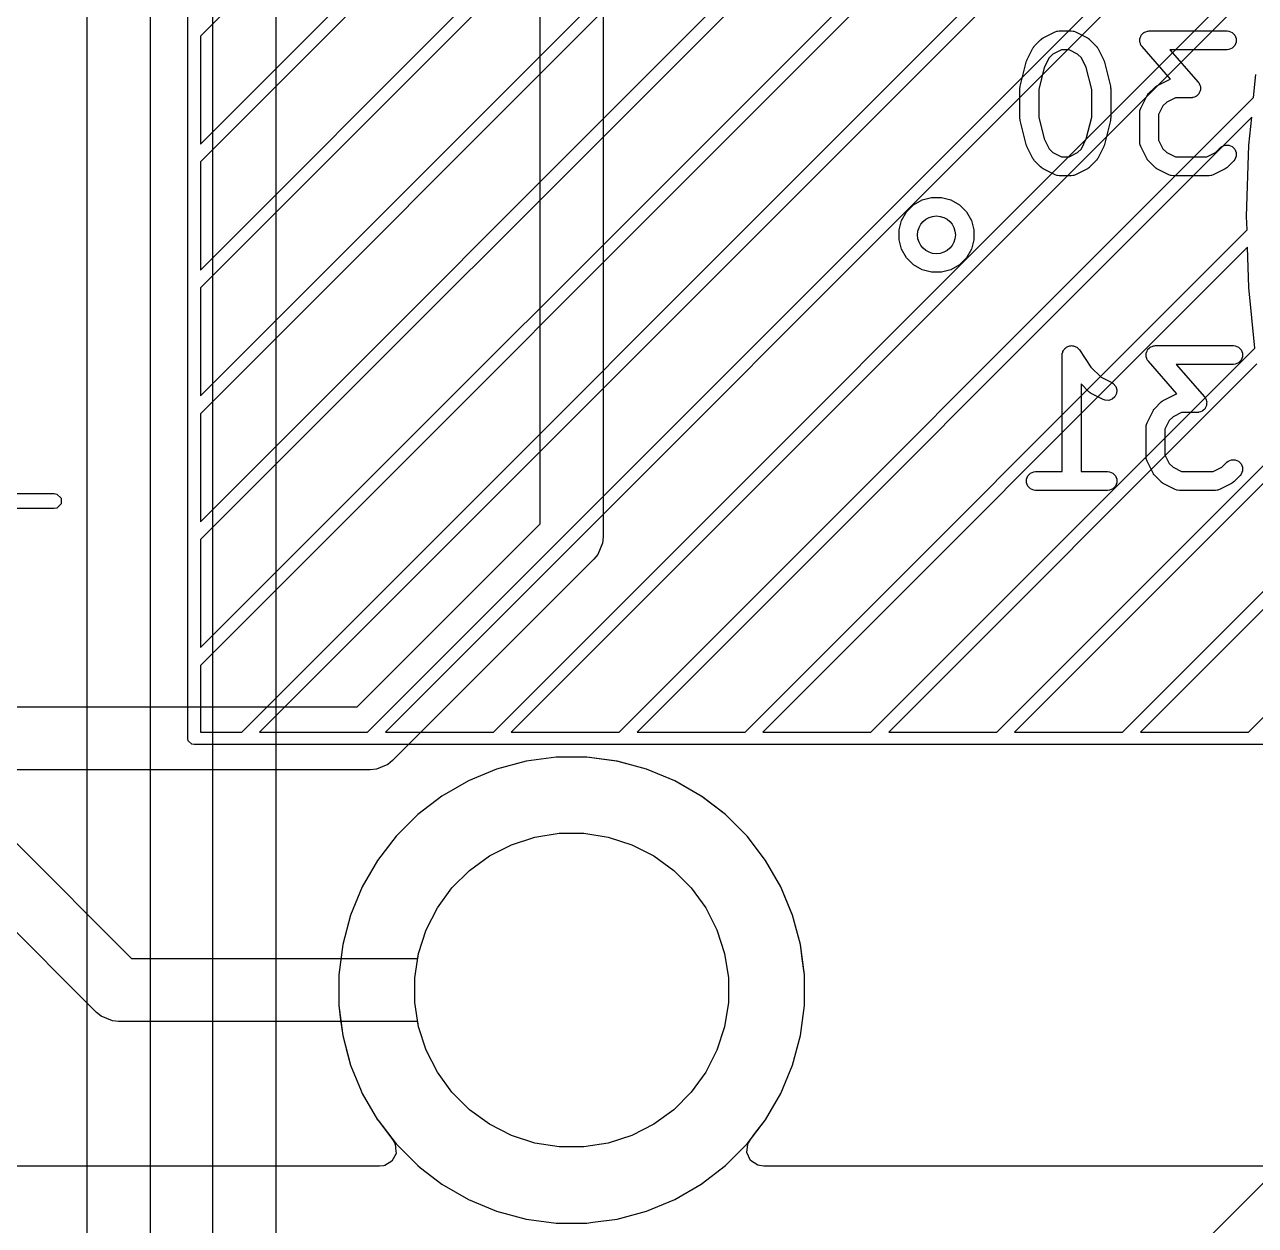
# Model space of a CAD drawing. Header units: inches. Extents: x 1.3 to 5.24, y -7.03 to -1.12.
# Drawn here: x 4.5178 to 4.9029, y -5.2114 to -4.8358 of the extents above; entities that cross this region are included whole.
import ezdxf

# ---------------------------------------------------------------- set-up
doc = ezdxf.new("R2010")
doc.units = ezdxf.units.IN
doc.header["$MEASUREMENT"] = 0
for name, color, linetype, true_color in [('B.Cu', 153, 'CONTINUOUS', 0x4d7fc4), ('B.Mask', 4, 'CONTINUOUS', 0x02ffee), ('B.Silkscreen', 31, 'CONTINUOUS', 0xe8b2a7), ('F.Cu', 13, 'CONTINUOUS', 0xc83434), ('F.Mask', 201, 'CONTINUOUS', 0xd864ff), ('F.Silkscreen', 41, 'CONTINUOUS', 0xf2eda1), ('In1.Cu', 91, 'CONTINUOUS', 0x7fc87f), ('In2.Cu', 33, 'CONTINUOUS', 0xce7d2c)]:
    doc.layers.add(name, color=color, linetype=linetype, true_color=true_color)

msp = doc.modelspace()

# ---------------------------------------------------------------- linework, layer by layer
at = {"layer": 'B.Cu', "linetype": 'CONTINUOUS'}
for p, q in [((4.67473, -5.06619), (4.66551, -5.06866)), ((4.6842, -5.06494), (4.67473, -5.06619)), ((4.69375, -5.06494), (4.6842, -5.06494)), ((4.6842, -5.06494), (4.6842, -5.06494)), ((4.6842, -5.06494), (4.6842, -5.06494)), ((4.7029, -5.06615), (4.69375, -5.06494)), ((4.69375, -5.06494), (4.69375, -5.06494)), ((4.69375, -5.06494), (4.69375, -5.06494)), ((4.70322, -5.06617), (4.7029, -5.06615)), ((4.70353, -5.06627), (4.70322, -5.06617)), ((4.70586, -5.06689), (4.70353, -5.06627)), ((4.70783, -5.06742), (4.70586, -5.06689)), ((4.71245, -5.06866), (4.70783, -5.06742)), ((4.66551, -5.06866), (4.65668, -5.07231)), ((4.72127, -5.07231), (4.71245, -5.06866)), ((4.65668, -5.07231), (4.64841, -5.07709)), ((4.65668, -5.07231), (4.65668, -5.07231)), ((4.72206, -5.07277), (4.72127, -5.07231)), ((4.72127, -5.07231), (4.72127, -5.07231)), ((4.72127, -5.07231), (4.72127, -5.07231)), ((4.72954, -5.07709), (4.72206, -5.07277)), ((4.64841, -5.07709), (4.64084, -5.0829)), ((4.64841, -5.07709), (4.64841, -5.07709)), ((4.72984, -5.07732), (4.72954, -5.07709)), ((4.72954, -5.07709), (4.72954, -5.07709)), ((4.72954, -5.07709), (4.72954, -5.07709)), ((4.73712, -5.0829), (4.72984, -5.07732)), ((4.64084, -5.0829), (4.63408, -5.08966)), ((4.64084, -5.0829), (4.64084, -5.0829)), ((4.64084, -5.0829), (4.64084, -5.0829)), ((4.74387, -5.08966), (4.73712, -5.0829)), ((4.73712, -5.0829), (4.73712, -5.0829)), ((4.73712, -5.0829), (4.73712, -5.0829)), ((4.73712, -5.0829), (4.73712, -5.0829)), ((4.63408, -5.08966), (4.62827, -5.09723)), ((4.63408, -5.08966), (4.63408, -5.08966)), ((4.63408, -5.08966), (4.63408, -5.08966)), ((4.67014, -5.09233), (4.67749, -5.08994)), ((4.67749, -5.08994), (4.68512, -5.08873)), ((4.68512, -5.08873), (4.69284, -5.08873)), ((4.69284, -5.08873), (4.70046, -5.08994)), ((4.70046, -5.08994), (4.70781, -5.09233)), ((4.74619, -5.09268), (4.74387, -5.08966)), ((4.74387, -5.08966), (4.74387, -5.08966)), ((4.74387, -5.08966), (4.74387, -5.08966)), ((4.66326, -5.09583), (4.67014, -5.09233)), ((4.70781, -5.09233), (4.71469, -5.09583)), ((4.74968, -5.09723), (4.74619, -5.09268)), ((4.62827, -5.09723), (4.6235, -5.1055)), ((4.62827, -5.09723), (4.62827, -5.09723)), ((4.65702, -5.10037), (4.66326, -5.09583)), ((4.71469, -5.09583), (4.72094, -5.10037)), ((4.75446, -5.1055), (4.74968, -5.09723)), ((4.65155, -5.10583), (4.65702, -5.10037)), ((4.72094, -5.10037), (4.7264, -5.10583)), ((4.6235, -5.1055), (4.61984, -5.11433)), ((4.6235, -5.1055), (4.6235, -5.1055)), ((4.64702, -5.11208), (4.65155, -5.10583)), ((4.7264, -5.10583), (4.73094, -5.11208)), ((4.75584, -5.10884), (4.75446, -5.1055)), ((4.75446, -5.1055), (4.75446, -5.1055)), ((4.75446, -5.1055), (4.75446, -5.1055)), ((4.75804, -5.11415), (4.75584, -5.10884)), ((4.64351, -5.11896), (4.64702, -5.11208)), ((4.73094, -5.11208), (4.73444, -5.11896)), ((4.61984, -5.11433), (4.61737, -5.12355)), ((4.75811, -5.11433), (4.75804, -5.11415)), ((4.76058, -5.12355), (4.75811, -5.11433)), ((4.64112, -5.12631), (4.64351, -5.11896)), ((4.73444, -5.11896), (4.73683, -5.12631)), ((4.61737, -5.12355), (4.61612, -5.13302)), ((4.76115, -5.12788), (4.76058, -5.12355)), ((4.63992, -5.13393), (4.64112, -5.12631)), ((4.73683, -5.12631), (4.73804, -5.13393)), ((4.76175, -5.13242), (4.76115, -5.12788)), ((4.61612, -5.13302), (4.61612, -5.13302)), ((4.61612, -5.13302), (4.61612, -5.14257)), ((4.76183, -5.13302), (4.76175, -5.13242)), ((4.76183, -5.14257), (4.76183, -5.13302)), ((4.63992, -5.14166), (4.63992, -5.13393)), ((4.73804, -5.13393), (4.73804, -5.14166)), ((4.61612, -5.14257), (4.61726, -5.15124)), ((4.64112, -5.14928), (4.63992, -5.14166)), ((4.73804, -5.14166), (4.73683, -5.14928)), ((4.76058, -5.15204), (4.76183, -5.14257)), ((4.61726, -5.15124), (4.61728, -5.1514)), ((4.61728, -5.1514), (4.61737, -5.15204)), ((4.61737, -5.15204), (4.61847, -5.15614)), ((4.64351, -5.15663), (4.64112, -5.14928)), ((4.73683, -5.14928), (4.73444, -5.15663)), ((4.75811, -5.16126), (4.76058, -5.15204)), ((4.61847, -5.15614), (4.61984, -5.16126)), ((4.64702, -5.16351), (4.64351, -5.15663)), ((4.73444, -5.15663), (4.73094, -5.16351)), ((4.61984, -5.16126), (4.62318, -5.16933)), ((4.65155, -5.16976), (4.64702, -5.16351)), ((4.73094, -5.16351), (4.7264, -5.16976)), ((4.75446, -5.17009), (4.75811, -5.16126)), ((4.62318, -5.16933), (4.6235, -5.17009)), ((4.6235, -5.17009), (4.6235, -5.17009)), ((4.6235, -5.17009), (4.62827, -5.17836)), ((4.65702, -5.17522), (4.65155, -5.16976)), ((4.7264, -5.16976), (4.72094, -5.17522)), ((4.74968, -5.17836), (4.75446, -5.17009)), ((4.66326, -5.17976), (4.65702, -5.17522)), ((4.72094, -5.17522), (4.71469, -5.17976)), ((4.62827, -5.17836), (4.62827, -5.17836)), ((4.62827, -5.17836), (4.62828, -5.17837)), ((4.62828, -5.17837), (4.62832, -5.17842)), ((4.62832, -5.17842), (4.63297, -5.18448)), ((4.74636, -5.18269), (4.74968, -5.17836)), ((4.67014, -5.18326), (4.66326, -5.17976)), ((4.67749, -5.18565), (4.67014, -5.18326)), ((4.70781, -5.18326), (4.70046, -5.18565)), ((4.71469, -5.17976), (4.70781, -5.18326)), ((4.74494, -5.18454), (4.74636, -5.18269)), ((4.63297, -5.18448), (4.63365, -5.18569)), ((4.63365, -5.18569), (4.63372, -5.18587)), ((4.63372, -5.18587), (4.63376, -5.18598)), ((4.63376, -5.18598), (4.63383, -5.18615)), ((4.63383, -5.18615), (4.63389, -5.18685)), ((4.63389, -5.18685), (4.63396, -5.18705)), ((4.63396, -5.18705), (4.63392, -5.18726)), ((4.63392, -5.18726), (4.63406, -5.18889)), ((4.68512, -5.18686), (4.67749, -5.18565)), ((4.69284, -5.18686), (4.68512, -5.18686)), ((4.70046, -5.18565), (4.69284, -5.18686)), ((4.74383, -5.18857), (4.74416, -5.18598)), ((4.74416, -5.18598), (4.74431, -5.18562)), ((4.74431, -5.18562), (4.74494, -5.18454)), ((4.63406, -5.18889), (4.63277, -5.19132)), ((4.74497, -5.19107), (4.74383, -5.18857)), ((4.74728, -5.19256), (4.74497, -5.19107)), ((4.6289, -5.19289), (3.99317, -5.19289)), ((4.63013, -5.19273), (4.6289, -5.19289)), ((4.63051, -5.19264), (4.63013, -5.19273)), ((4.63277, -5.19132), (4.63051, -5.19264)), ((4.74775, -5.1927), (4.74728, -5.19256)), ((4.74913, -5.19289), (4.74775, -5.1927)), ((5.01019, -5.19289), (4.74913, -5.19289)), ((4.74913, -5.19289), (4.74913, -5.19289)), ((4.74913, -5.19289), (4.74913, -5.19289))]:
    msp.add_line(p, q, dxfattribs=at)
at = {"layer": 'B.Cu'}
msp.add_circle((4.80315, -4.90157), 0.00591, dxfattribs=at)
at = {"layer": 'B.Mask', "linetype": 'CONTINUOUS'}
for p, q in [((4.67014, -5.09233), (4.67749, -5.08994)), ((4.67749, -5.08994), (4.68512, -5.08873)), ((4.68512, -5.08873), (4.69284, -5.08873)), ((4.69284, -5.08873), (4.70046, -5.08994)), ((4.70046, -5.08994), (4.70781, -5.09233)), ((4.66326, -5.09583), (4.67014, -5.09233)), ((4.70781, -5.09233), (4.71469, -5.09583)), ((4.65702, -5.10037), (4.66326, -5.09583)), ((4.71469, -5.09583), (4.72094, -5.10037)), ((4.65155, -5.10583), (4.65702, -5.10037)), ((4.72094, -5.10037), (4.7264, -5.10583)), ((4.64702, -5.11208), (4.65155, -5.10583)), ((4.7264, -5.10583), (4.73094, -5.11208)), ((4.64351, -5.11896), (4.64702, -5.11208)), ((4.73094, -5.11208), (4.73444, -5.11896)), ((4.64112, -5.12631), (4.64351, -5.11896)), ((4.73444, -5.11896), (4.73683, -5.12631)), ((4.63992, -5.13393), (4.64112, -5.12631)), ((4.73683, -5.12631), (4.73804, -5.13393)), ((4.63992, -5.14166), (4.63992, -5.13393)), ((4.73804, -5.13393), (4.73804, -5.14166)), ((4.64112, -5.14928), (4.63992, -5.14166)), ((4.73804, -5.14166), (4.73683, -5.14928)), ((4.64351, -5.15663), (4.64112, -5.14928)), ((4.73683, -5.14928), (4.73444, -5.15663)), ((4.64702, -5.16351), (4.64351, -5.15663)), ((4.73444, -5.15663), (4.73094, -5.16351)), ((4.65155, -5.16976), (4.64702, -5.16351)), ((4.73094, -5.16351), (4.7264, -5.16976)), ((4.65702, -5.17522), (4.65155, -5.16976)), ((4.7264, -5.16976), (4.72094, -5.17522)), ((4.66326, -5.17976), (4.65702, -5.17522)), ((4.72094, -5.17522), (4.71469, -5.17976)), ((4.67014, -5.18326), (4.66326, -5.17976)), ((4.67749, -5.18565), (4.67014, -5.18326)), ((4.70781, -5.18326), (4.70046, -5.18565)), ((4.71469, -5.17976), (4.70781, -5.18326)), ((4.68512, -5.18686), (4.67749, -5.18565)), ((4.69284, -5.18686), (4.68512, -5.18686)), ((4.70046, -5.18565), (4.69284, -5.18686))]:
    msp.add_line(p, q, dxfattribs=at)
at = {"layer": 'B.Silkscreen', "linetype": 'CONTINUOUS'}
for p, q in [((4.83387, -4.8424), (4.83574, -4.84053)), ((4.83574, -4.84053), (4.83597, -4.84034)), ((4.83597, -4.84034), (4.83602, -4.84028)), ((4.83602, -4.84028), (4.83611, -4.84023)), ((4.83611, -4.84023), (4.83619, -4.84016)), ((4.83619, -4.84016), (4.83626, -4.84013)), ((4.83626, -4.84013), (4.83651, -4.83997)), ((4.83651, -4.83997), (4.84026, -4.8381)), ((4.84026, -4.8381), (4.8408, -4.83789)), ((4.8408, -4.83789), (4.84091, -4.83789)), ((4.84091, -4.83789), (4.84101, -4.83784)), ((4.84101, -4.83784), (4.84158, -4.83779)), ((4.84158, -4.83779), (4.84533, -4.83779)), ((4.84533, -4.83779), (4.84591, -4.83784)), ((4.84591, -4.83784), (4.84601, -4.83789)), ((4.84601, -4.83789), (4.84611, -4.83789)), ((4.84611, -4.83789), (4.84665, -4.8381)), ((4.84665, -4.8381), (4.8504, -4.83997)), ((4.8504, -4.83997), (4.85065, -4.84013)), ((4.85065, -4.84013), (4.85072, -4.84016)), ((4.85072, -4.84016), (4.8508, -4.84023)), ((4.8508, -4.84023), (4.85089, -4.84028)), ((4.85089, -4.84028), (4.85094, -4.84034)), ((4.85094, -4.84034), (4.85117, -4.84053)), ((4.85117, -4.84053), (4.85304, -4.8424)), ((4.86678, -4.84112), (4.86681, -4.84064)), ((4.86681, -4.84016), (4.86685, -4.84007)), ((4.86681, -4.84064), (4.86681, -4.84016)), ((4.86685, -4.83997), (4.86707, -4.83954)), ((4.86685, -4.84007), (4.86685, -4.83997)), ((4.86707, -4.83954), (4.86725, -4.8391)), ((4.86725, -4.8391), (4.86732, -4.83903)), ((4.86732, -4.83903), (4.86736, -4.83894)), ((4.86736, -4.83894), (4.86772, -4.83862)), ((4.86772, -4.83862), (4.86806, -4.83829)), ((4.86806, -4.83829), (4.86816, -4.83825)), ((4.86816, -4.83825), (4.86823, -4.83818)), ((4.86823, -4.83818), (4.86868, -4.83803)), ((4.86868, -4.83803), (4.86913, -4.83784)), ((4.86913, -4.83784), (4.86927, -4.83783)), ((4.86927, -4.83783), (4.86932, -4.83781)), ((4.86932, -4.83781), (4.8694, -4.83782)), ((4.8694, -4.83782), (4.8697, -4.83779)), ((4.8697, -4.83779), (4.89408, -4.83779)), ((4.89408, -4.83779), (4.89465, -4.83784)), ((4.89465, -4.83784), (4.89572, -4.83829)), ((4.89572, -4.83829), (4.89653, -4.8391)), ((4.89653, -4.8391), (4.89697, -4.84016)), ((4.89697, -4.84016), (4.89697, -4.84132)), ((4.83144, -4.84692), (4.83332, -4.84317)), ((4.83332, -4.84317), (4.83347, -4.84292)), ((4.83347, -4.84292), (4.8335, -4.84285)), ((4.8335, -4.84285), (4.83357, -4.84277)), ((4.83357, -4.84277), (4.83363, -4.84268)), ((4.83363, -4.84268), (4.83368, -4.84263)), ((4.83368, -4.84263), (4.83387, -4.8424)), ((4.84228, -4.84369), (4.83958, -4.84504)), ((4.84463, -4.84369), (4.84228, -4.84369)), ((4.84733, -4.84504), (4.84463, -4.84369)), ((4.85304, -4.8424), (4.85323, -4.84263)), ((4.85323, -4.84263), (4.85329, -4.84268)), ((4.85329, -4.84268), (4.85334, -4.84277)), ((4.85334, -4.84277), (4.85341, -4.84285)), ((4.85341, -4.84285), (4.85344, -4.84292)), ((4.85344, -4.84292), (4.8536, -4.84317)), ((4.8536, -4.84317), (4.85547, -4.84692)), ((4.86681, -4.84122), (4.86678, -4.84112)), ((4.86681, -4.84132), (4.86681, -4.84122)), ((4.86699, -4.84176), (4.86681, -4.84132)), ((4.86714, -4.84221), (4.86699, -4.84176)), ((4.86723, -4.84233), (4.86714, -4.84221)), ((4.86725, -4.84238), (4.86723, -4.84233)), ((4.8673, -4.84244), (4.86725, -4.84238)), ((4.86748, -4.84269), (4.8673, -4.84244)), ((4.87641, -4.85289), (4.86748, -4.84269)), ((4.89408, -4.84369), (4.87621, -4.84369)), ((4.87621, -4.84369), (4.88505, -4.85379)), ((4.89465, -4.84364), (4.89408, -4.84369)), ((4.89572, -4.8432), (4.89465, -4.84364)), ((4.89653, -4.84238), (4.89572, -4.8432)), ((4.89697, -4.84132), (4.89653, -4.84238)), ((4.82934, -4.85502), (4.83122, -4.84752)), ((4.83122, -4.84752), (4.83123, -4.84748)), ((4.83123, -4.84748), (4.83124, -4.84746)), ((4.83124, -4.84746), (4.83133, -4.84722)), ((4.83133, -4.84722), (4.83141, -4.84698)), ((4.83141, -4.84698), (4.83143, -4.84696)), ((4.83143, -4.84696), (4.83144, -4.84692)), ((4.83838, -4.84624), (4.83687, -4.84927)), ((4.83958, -4.84504), (4.83838, -4.84624)), ((4.84853, -4.84624), (4.84733, -4.84504)), ((4.85004, -4.84927), (4.84853, -4.84624)), ((4.85547, -4.84692), (4.85549, -4.84696)), ((4.85549, -4.84696), (4.8555, -4.84698)), ((4.8555, -4.84698), (4.85559, -4.84722)), ((4.85559, -4.84722), (4.85568, -4.84746)), ((4.85568, -4.84746), (4.85568, -4.84748)), ((4.85568, -4.84748), (4.8557, -4.84752)), ((4.8557, -4.84752), (4.85757, -4.85502)), ((4.83687, -4.84927), (4.83516, -4.8561)), ((4.85175, -4.8561), (4.85004, -4.84927)), ((4.82926, -4.8556), (4.82929, -4.85538)), ((4.82927, -4.85564), (4.82926, -4.8556)), ((4.82926, -4.85574), (4.82927, -4.85564)), ((4.82926, -4.86511), (4.82926, -4.85574)), ((4.82929, -4.85538), (4.82931, -4.85516)), ((4.82931, -4.85516), (4.82933, -4.85512)), ((4.82933, -4.85512), (4.82934, -4.85502)), ((4.85757, -4.85502), (4.85759, -4.85512)), ((4.85759, -4.85512), (4.8576, -4.85516)), ((4.8576, -4.85516), (4.85762, -4.85538)), ((4.85762, -4.85538), (4.85765, -4.8556)), ((4.85765, -4.8556), (4.85765, -4.85564)), ((4.85765, -4.85564), (4.85766, -4.85574)), ((4.85766, -4.85574), (4.85766, -4.86511)), ((4.86949, -4.8574), (4.87137, -4.85553)), ((4.87137, -4.85553), (4.87159, -4.85534)), ((4.87159, -4.85534), (4.87164, -4.85528)), ((4.87164, -4.85528), (4.87173, -4.85523)), ((4.87173, -4.85523), (4.87181, -4.85516)), ((4.87181, -4.85516), (4.87188, -4.85513)), ((4.87188, -4.85513), (4.87213, -4.85497)), ((4.87213, -4.85497), (4.87588, -4.8531)), ((4.87588, -4.8531), (4.87641, -4.85289)), ((4.88505, -4.85379), (4.88523, -4.85404)), ((4.88523, -4.85404), (4.88528, -4.8541)), ((4.88528, -4.8541), (4.8853, -4.85415)), ((4.8853, -4.85415), (4.88539, -4.85427)), ((4.88539, -4.85427), (4.88554, -4.85472)), ((4.88554, -4.85472), (4.88572, -4.85516)), ((4.88572, -4.85516), (4.88572, -4.85526)), ((4.88572, -4.85526), (4.88576, -4.85536)), ((4.88576, -4.85536), (4.88572, -4.85584)), ((4.88572, -4.85584), (4.88572, -4.85632)), ((4.83516, -4.8561), (4.83516, -4.86475)), ((4.85175, -4.86475), (4.85175, -4.8561)), ((4.86706, -4.86192), (4.86894, -4.85817)), ((4.86894, -4.85817), (4.86909, -4.85792)), ((4.86909, -4.85792), (4.86912, -4.85785)), ((4.86912, -4.85785), (4.86919, -4.85777)), ((4.86919, -4.85777), (4.86925, -4.85768)), ((4.86925, -4.85768), (4.8693, -4.85763)), ((4.8693, -4.85763), (4.86949, -4.8574)), ((4.8779, -4.85869), (4.8752, -4.86004)), ((4.88283, -4.85869), (4.8779, -4.85869)), ((4.88313, -4.85866), (4.88283, -4.85869)), ((4.88321, -4.85867), (4.88313, -4.85866)), ((4.88326, -4.85865), (4.88321, -4.85867)), ((4.8834, -4.85864), (4.88326, -4.85865)), ((4.88385, -4.85845), (4.8834, -4.85864)), ((4.8843, -4.8583), (4.88385, -4.85845)), ((4.88438, -4.85823), (4.8843, -4.8583)), ((4.88447, -4.85819), (4.88438, -4.85823)), ((4.88481, -4.85786), (4.88447, -4.85819)), ((4.88517, -4.85754), (4.88481, -4.85786)), ((4.88521, -4.85745), (4.88517, -4.85754)), ((4.88528, -4.85738), (4.88521, -4.85745)), ((4.88547, -4.85694), (4.88528, -4.85738)), ((4.88568, -4.85651), (4.88547, -4.85694)), ((4.88569, -4.85641), (4.88568, -4.85651)), ((4.88572, -4.85632), (4.88569, -4.85641)), ((4.86675, -4.86324), (4.86681, -4.86266)), ((4.86675, -4.87261), (4.86675, -4.86324)), ((4.86681, -4.86266), (4.86685, -4.86256)), ((4.86685, -4.86256), (4.86686, -4.86246)), ((4.86686, -4.86246), (4.86706, -4.86192)), ((4.87401, -4.86124), (4.87266, -4.86394)), ((4.8752, -4.86004), (4.87401, -4.86124)), ((4.82927, -4.86521), (4.82926, -4.86511)), ((4.82926, -4.86526), (4.82927, -4.86521)), ((4.82929, -4.86547), (4.82926, -4.86526)), ((4.82931, -4.86569), (4.82929, -4.86547)), ((4.82933, -4.86573), (4.82931, -4.86569)), ((4.82934, -4.86583), (4.82933, -4.86573)), ((4.83122, -4.87333), (4.82934, -4.86583)), ((4.83516, -4.86475), (4.83687, -4.87158)), ((4.85004, -4.87158), (4.85175, -4.86475)), ((4.85757, -4.86583), (4.8557, -4.87333)), ((4.85759, -4.86573), (4.85757, -4.86583)), ((4.8576, -4.86569), (4.85759, -4.86573)), ((4.85762, -4.86547), (4.8576, -4.86569)), ((4.85765, -4.86526), (4.85762, -4.86547)), ((4.85766, -4.86511), (4.85765, -4.86521)), ((4.85765, -4.86521), (4.85765, -4.86526)), ((4.87266, -4.86394), (4.87266, -4.87191)), ((4.83123, -4.87337), (4.83122, -4.87333)), ((4.83124, -4.87339), (4.83123, -4.87337)), ((4.83133, -4.87363), (4.83124, -4.87339)), ((4.83141, -4.87387), (4.83133, -4.87363)), ((4.83143, -4.87389), (4.83141, -4.87387)), ((4.83144, -4.87393), (4.83143, -4.87389)), ((4.83332, -4.87768), (4.83144, -4.87393)), ((4.83687, -4.87158), (4.83838, -4.87461)), ((4.83838, -4.87461), (4.83958, -4.87581)), ((4.84733, -4.87581), (4.84853, -4.87461)), ((4.84853, -4.87461), (4.85004, -4.87158)), ((4.85547, -4.87393), (4.8536, -4.87768)), ((4.85549, -4.87389), (4.85547, -4.87393)), ((4.8555, -4.87387), (4.85549, -4.87389)), ((4.85559, -4.87363), (4.8555, -4.87387)), ((4.85568, -4.87339), (4.85559, -4.87363)), ((4.8557, -4.87333), (4.85568, -4.87337)), ((4.85568, -4.87337), (4.85568, -4.87339)), ((4.86681, -4.87319), (4.86675, -4.87261)), ((4.86685, -4.87329), (4.86681, -4.87319)), ((4.86686, -4.87339), (4.86685, -4.87329)), ((4.86706, -4.87393), (4.86686, -4.87339)), ((4.86894, -4.87768), (4.86706, -4.87393)), ((4.87266, -4.87191), (4.87401, -4.87461)), ((4.87401, -4.87461), (4.8752, -4.87581)), ((4.89045, -4.87581), (4.89199, -4.87427)), ((4.89199, -4.87427), (4.89244, -4.87391)), ((4.89244, -4.87391), (4.8935, -4.87347)), ((4.8935, -4.87347), (4.89465, -4.87347)), ((4.89465, -4.87347), (4.89572, -4.87391)), ((4.89572, -4.87391), (4.89653, -4.87472)), ((4.89653, -4.87472), (4.89697, -4.87579)), ((4.83347, -4.87793), (4.83332, -4.87768)), ((4.8335, -4.878), (4.83347, -4.87793)), ((4.83357, -4.87808), (4.8335, -4.878)), ((4.83363, -4.87817), (4.83357, -4.87808)), ((4.83368, -4.87822), (4.83363, -4.87817)), ((4.83387, -4.87845), (4.83368, -4.87822)), ((4.83574, -4.88032), (4.83387, -4.87845)), ((4.83958, -4.87581), (4.84228, -4.87716)), ((4.84228, -4.87716), (4.84463, -4.87716)), ((4.84463, -4.87716), (4.84733, -4.87581)), ((4.85304, -4.87845), (4.85117, -4.88032)), ((4.85323, -4.87822), (4.85304, -4.87845)), ((4.85329, -4.87817), (4.85323, -4.87822)), ((4.85334, -4.87808), (4.85329, -4.87817)), ((4.85341, -4.878), (4.85334, -4.87808)), ((4.85344, -4.87793), (4.85341, -4.878)), ((4.8536, -4.87768), (4.85344, -4.87793)), ((4.86909, -4.87793), (4.86894, -4.87768)), ((4.86912, -4.878), (4.86909, -4.87793)), ((4.86919, -4.87808), (4.86912, -4.878)), ((4.86925, -4.87817), (4.86919, -4.87808)), ((4.8693, -4.87822), (4.86925, -4.87817)), ((4.86949, -4.87845), (4.8693, -4.87822)), ((4.87137, -4.88032), (4.86949, -4.87845)), ((4.8752, -4.87581), (4.8779, -4.87716)), ((4.8779, -4.87716), (4.88775, -4.87716)), ((4.88775, -4.87716), (4.89045, -4.87581)), ((4.89616, -4.87845), (4.89429, -4.88032)), ((4.89653, -4.878), (4.89616, -4.87845)), ((4.89697, -4.87694), (4.89653, -4.878)), ((4.89697, -4.87579), (4.89697, -4.87694)), ((4.83597, -4.88051), (4.83574, -4.88032)), ((4.83602, -4.88057), (4.83597, -4.88051)), ((4.83611, -4.88062), (4.83602, -4.88057)), ((4.83619, -4.88069), (4.83611, -4.88062)), ((4.83626, -4.88072), (4.83619, -4.88069)), ((4.83651, -4.88088), (4.83626, -4.88072)), ((4.84026, -4.88275), (4.83651, -4.88088)), ((4.8408, -4.88296), (4.84026, -4.88275)), ((4.84091, -4.88297), (4.8408, -4.88296)), ((4.84101, -4.88301), (4.84091, -4.88297)), ((4.84158, -4.88306), (4.84101, -4.88301)), ((4.84591, -4.88301), (4.84533, -4.88306)), ((4.84601, -4.88297), (4.84591, -4.88301)), ((4.84611, -4.88296), (4.84601, -4.88297)), ((4.84665, -4.88275), (4.84611, -4.88296)), ((4.8504, -4.88088), (4.84665, -4.88275)), ((4.85065, -4.88072), (4.8504, -4.88088)), ((4.85072, -4.88069), (4.85065, -4.88072)), ((4.8508, -4.88062), (4.85072, -4.88069)), ((4.85089, -4.88057), (4.8508, -4.88062)), ((4.85094, -4.88051), (4.85089, -4.88057)), ((4.85117, -4.88032), (4.85094, -4.88051)), ((4.87159, -4.88051), (4.87137, -4.88032)), ((4.87164, -4.88057), (4.87159, -4.88051)), ((4.87173, -4.88062), (4.87164, -4.88057)), ((4.87181, -4.88069), (4.87173, -4.88062)), ((4.87188, -4.88072), (4.87181, -4.88069)), ((4.87213, -4.88088), (4.87188, -4.88072)), ((4.87588, -4.88275), (4.87213, -4.88088)), ((4.87642, -4.88296), (4.87588, -4.88275)), ((4.87653, -4.88297), (4.87642, -4.88296)), ((4.87663, -4.88301), (4.87653, -4.88297)), ((4.8772, -4.88306), (4.87663, -4.88301)), ((4.88903, -4.88301), (4.88845, -4.88306)), ((4.88913, -4.88297), (4.88903, -4.88301)), ((4.88923, -4.88296), (4.88913, -4.88297)), ((4.88977, -4.88275), (4.88923, -4.88296)), ((4.89352, -4.88088), (4.88977, -4.88275)), ((4.89377, -4.88072), (4.89352, -4.88088)), ((4.89384, -4.88069), (4.89377, -4.88072)), ((4.89392, -4.88062), (4.89384, -4.88069)), ((4.89401, -4.88057), (4.89392, -4.88062)), ((4.89406, -4.88051), (4.89401, -4.88057)), ((4.89429, -4.88032), (4.89406, -4.88051)), ((4.84533, -4.88306), (4.84158, -4.88306)), ((4.88845, -4.88306), (4.8772, -4.88306)), ((4.84334, -4.93708), (4.84358, -4.93692)), ((4.84358, -4.93692), (4.84379, -4.93671)), ((4.84379, -4.93671), (4.84406, -4.9366)), ((4.84406, -4.9366), (4.8443, -4.93644)), ((4.8443, -4.93644), (4.84458, -4.93638)), ((4.84458, -4.93638), (4.84485, -4.93627)), ((4.84485, -4.93627), (4.84514, -4.93627)), ((4.84514, -4.93627), (4.84543, -4.93621)), ((4.84543, -4.93621), (4.84571, -4.93627)), ((4.84571, -4.93627), (4.846, -4.93627)), ((4.846, -4.93627), (4.84627, -4.93638)), ((4.84627, -4.93638), (4.84656, -4.93644)), ((4.84656, -4.93644), (4.8468, -4.9366)), ((4.8468, -4.9366), (4.84707, -4.93671)), ((4.84707, -4.93671), (4.84727, -4.93692)), ((4.84727, -4.93692), (4.84752, -4.93708)), ((4.86969, -4.93705), (4.87003, -4.93671)), ((4.87003, -4.93671), (4.87012, -4.93667)), ((4.87012, -4.93667), (4.8702, -4.93661)), ((4.8702, -4.93661), (4.87065, -4.93645)), ((4.87065, -4.93645), (4.8711, -4.93627)), ((4.8711, -4.93627), (4.87124, -4.93626)), ((4.87124, -4.93626), (4.87129, -4.93624)), ((4.87129, -4.93624), (4.87137, -4.93624)), ((4.87137, -4.93624), (4.87167, -4.93621)), ((4.87167, -4.93621), (4.89604, -4.93621)), ((4.89604, -4.93621), (4.89662, -4.93627)), ((4.89662, -4.93627), (4.89768, -4.93671)), ((4.89768, -4.93671), (4.8985, -4.93753)), ((4.84247, -4.93916), (4.84253, -4.93859)), ((4.84247, -4.93917), (4.84247, -4.93916)), ((4.84247, -4.93916), (4.84247, -4.93916)), ((4.84247, -4.93916), (4.84247, -4.93916)), ((4.84247, -4.97558), (4.84247, -4.93917)), ((4.84253, -4.93859), (4.84264, -4.93832)), ((4.84264, -4.93832), (4.8427, -4.93803)), ((4.8427, -4.93803), (4.84286, -4.93779)), ((4.84286, -4.93779), (4.84297, -4.93753)), ((4.84297, -4.93753), (4.84318, -4.93732)), ((4.84318, -4.93732), (4.84334, -4.93708)), ((4.84752, -4.93708), (4.84788, -4.93752)), ((4.84788, -4.93752), (4.84788, -4.93753)), ((4.84788, -4.93753), (4.84788, -4.93753)), ((4.84788, -4.93753), (4.84788, -4.93753)), ((4.84788, -4.93753), (4.85147, -4.94291)), ((4.86874, -4.93955), (4.86878, -4.93907)), ((4.86878, -4.93964), (4.86874, -4.93955)), ((4.86878, -4.93859), (4.86881, -4.9385)), ((4.86878, -4.93907), (4.86878, -4.93859)), ((4.86878, -4.93974), (4.86878, -4.93964)), ((4.86896, -4.94019), (4.86878, -4.93974)), ((4.86881, -4.9385), (4.86882, -4.9384)), ((4.86882, -4.9384), (4.86903, -4.93797)), ((4.86911, -4.94064), (4.86896, -4.94019)), ((4.86903, -4.93797), (4.86922, -4.93753)), ((4.8692, -4.94075), (4.86911, -4.94064)), ((4.86922, -4.94081), (4.8692, -4.94075)), ((4.86922, -4.93753), (4.86929, -4.93746)), ((4.86927, -4.94086), (4.86922, -4.94081)), ((4.86929, -4.93746), (4.86933, -4.93737)), ((4.86933, -4.93737), (4.86969, -4.93705)), ((4.8985, -4.94081), (4.89768, -4.94162)), ((4.8985, -4.93753), (4.89894, -4.93859)), ((4.89894, -4.93974), (4.8985, -4.94081)), ((4.89894, -4.93859), (4.89894, -4.93974)), ((4.85147, -4.94291), (4.85467, -4.94611)), ((4.86945, -4.94111), (4.86927, -4.94086)), ((4.87838, -4.95132), (4.86945, -4.94111)), ((4.89604, -4.94212), (4.87818, -4.94212)), ((4.87818, -4.94212), (4.88702, -4.95222)), ((4.89662, -4.94206), (4.89604, -4.94212)), ((4.89768, -4.94162), (4.89662, -4.94206)), ((4.85084, -4.95063), (4.84838, -4.94817)), ((4.84838, -4.94817), (4.84838, -4.97558)), ((4.85467, -4.94611), (4.85799, -4.94777)), ((4.85799, -4.94777), (4.85848, -4.94808)), ((4.85848, -4.94808), (4.85924, -4.94895)), ((4.85106, -4.95081), (4.85084, -4.95063)), ((4.85111, -4.95087), (4.85106, -4.95081)), ((4.8512, -4.95093), (4.85111, -4.95087)), ((4.85128, -4.951), (4.8512, -4.95093)), ((4.85136, -4.95102), (4.85128, -4.951)), ((4.8516, -4.95118), (4.85136, -4.95102)), ((4.85535, -4.95306), (4.8516, -4.95118)), ((4.85901, -4.95223), (4.85814, -4.95298)), ((4.85952, -4.95119), (4.85901, -4.95223)), ((4.85924, -4.94895), (4.8596, -4.95005)), ((4.8596, -4.95005), (4.85952, -4.95119)), ((4.8741, -4.9534), (4.87785, -4.95152)), ((4.87785, -4.95152), (4.87838, -4.95132)), ((4.88702, -4.95222), (4.8872, -4.95247)), ((4.85589, -4.95326), (4.85535, -4.95306)), ((4.85704, -4.95334), (4.85589, -4.95326)), ((4.85814, -4.95298), (4.85704, -4.95334)), ((4.87109, -4.95627), (4.87116, -4.95619)), ((4.87116, -4.95619), (4.87121, -4.9561)), ((4.87121, -4.9561), (4.87127, -4.95605)), ((4.87127, -4.95605), (4.87146, -4.95583)), ((4.87146, -4.95583), (4.87333, -4.95395)), ((4.87333, -4.95395), (4.87356, -4.95377)), ((4.87356, -4.95377), (4.87361, -4.95371)), ((4.87361, -4.95371), (4.8737, -4.95365)), ((4.8737, -4.95365), (4.87378, -4.95358)), ((4.87378, -4.95358), (4.87385, -4.95355)), ((4.87385, -4.95355), (4.8741, -4.9534)), ((4.88714, -4.95596), (4.88678, -4.95628)), ((4.88718, -4.95587), (4.88714, -4.95596)), ((4.88725, -4.9558), (4.88718, -4.95587)), ((4.8872, -4.95247), (4.88725, -4.95252)), ((4.88725, -4.95252), (4.88727, -4.95258)), ((4.88743, -4.95536), (4.88725, -4.9558)), ((4.88727, -4.95258), (4.88735, -4.95269)), ((4.88735, -4.95269), (4.88751, -4.95314)), ((4.88765, -4.95493), (4.88743, -4.95536)), ((4.88751, -4.95314), (4.88769, -4.95359)), ((4.88769, -4.95474), (4.88765, -4.95483)), ((4.88765, -4.95483), (4.88765, -4.95493)), ((4.88769, -4.95359), (4.88769, -4.95369)), ((4.88769, -4.95369), (4.88772, -4.95378)), ((4.88772, -4.95378), (4.88769, -4.95426)), ((4.88769, -4.95426), (4.88769, -4.95474)), ((4.86903, -4.96034), (4.87091, -4.95659)), ((4.87091, -4.95659), (4.87106, -4.95635)), ((4.87106, -4.95635), (4.87109, -4.95627)), ((4.87597, -4.95966), (4.87463, -4.96236)), ((4.87717, -4.95847), (4.87597, -4.95966)), ((4.87987, -4.95712), (4.87717, -4.95847)), ((4.8848, -4.95712), (4.87987, -4.95712)), ((4.8851, -4.95709), (4.8848, -4.95712)), ((4.88518, -4.95709), (4.8851, -4.95709)), ((4.88523, -4.95707), (4.88518, -4.95709)), ((4.88537, -4.95706), (4.88523, -4.95707)), ((4.88581, -4.95688), (4.88537, -4.95706)), ((4.88627, -4.95672), (4.88581, -4.95688)), ((4.88634, -4.95666), (4.88627, -4.95672)), ((4.88644, -4.95662), (4.88634, -4.95666)), ((4.88678, -4.95628), (4.88644, -4.95662)), ((4.86872, -4.96166), (4.86878, -4.96109)), ((4.86872, -4.97104), (4.86872, -4.96166)), ((4.86878, -4.96109), (4.86882, -4.96099)), ((4.86882, -4.96088), (4.86903, -4.96034)), ((4.86882, -4.96099), (4.86882, -4.96088)), ((4.87463, -4.96236), (4.87463, -4.97034)), ((4.86878, -4.97161), (4.86872, -4.97104)), ((4.86882, -4.97171), (4.86878, -4.97161)), ((4.87463, -4.97034), (4.87597, -4.97304)), ((4.86882, -4.97182), (4.86882, -4.97171)), ((4.86903, -4.97236), (4.86882, -4.97182)), ((4.87091, -4.97611), (4.86903, -4.97236)), ((4.87597, -4.97304), (4.87717, -4.97423)), ((4.87717, -4.97423), (4.87987, -4.97558)), ((4.88972, -4.97558), (4.89242, -4.97423)), ((4.89242, -4.97423), (4.89396, -4.9727)), ((4.89396, -4.9727), (4.8944, -4.97233)), ((4.8944, -4.97233), (4.89547, -4.97189)), ((4.89547, -4.97189), (4.89662, -4.97189)), ((4.89662, -4.97189), (4.89768, -4.97233)), ((4.89768, -4.97233), (4.8985, -4.97315)), ((4.8985, -4.97315), (4.89894, -4.97421)), ((4.89894, -4.97536), (4.8985, -4.97643)), ((4.89894, -4.97421), (4.89894, -4.97536)), ((4.83128, -4.97796), (4.83172, -4.9769)), ((4.83128, -4.97911), (4.83128, -4.97796)), ((4.83172, -4.98018), (4.83128, -4.97911)), ((4.83172, -4.9769), (4.83254, -4.97608)), ((4.83254, -4.97608), (4.8336, -4.97564)), ((4.8336, -4.97564), (4.83418, -4.97558)), ((4.83418, -4.97558), (4.84247, -4.97558)), ((4.84838, -4.97558), (4.85667, -4.97558)), ((4.85667, -4.97558), (4.85725, -4.97564)), ((4.85725, -4.97564), (4.85831, -4.97608)), ((4.85831, -4.97608), (4.85913, -4.9769)), ((4.85913, -4.9769), (4.85957, -4.97796)), ((4.85957, -4.97911), (4.85913, -4.98018)), ((4.85957, -4.97796), (4.85957, -4.97911)), ((4.87106, -4.97635), (4.87091, -4.97611)), ((4.87109, -4.97643), (4.87106, -4.97635)), ((4.87116, -4.97651), (4.87109, -4.97643)), ((4.87121, -4.9766), (4.87116, -4.97651)), ((4.87127, -4.97665), (4.87121, -4.9766)), ((4.87146, -4.97687), (4.87127, -4.97665)), ((4.87333, -4.97875), (4.87146, -4.97687)), ((4.87356, -4.97894), (4.87333, -4.97875)), ((4.87361, -4.97899), (4.87356, -4.97894)), ((4.8737, -4.97905), (4.87361, -4.97899)), ((4.87378, -4.97912), (4.8737, -4.97905)), ((4.87385, -4.97915), (4.87378, -4.97912)), ((4.8741, -4.9793), (4.87385, -4.97915)), ((4.87785, -4.98118), (4.8741, -4.9793)), ((4.87987, -4.97558), (4.88972, -4.97558)), ((4.89549, -4.9793), (4.89174, -4.98118)), ((4.89574, -4.97915), (4.89549, -4.9793)), ((4.89581, -4.97912), (4.89574, -4.97915)), ((4.89589, -4.97905), (4.89581, -4.97912)), ((4.89598, -4.97899), (4.89589, -4.97905)), ((4.89603, -4.97894), (4.89598, -4.97899)), ((4.89626, -4.97875), (4.89603, -4.97894)), ((4.89813, -4.97687), (4.89626, -4.97875)), ((4.8985, -4.97643), (4.89813, -4.97687)), ((4.83254, -4.98099), (4.83172, -4.98018)), ((4.8336, -4.98143), (4.83254, -4.98099)), ((4.83418, -4.98149), (4.8336, -4.98143)), ((4.85667, -4.98149), (4.83418, -4.98149)), ((4.85725, -4.98143), (4.85667, -4.98149)), ((4.85831, -4.98099), (4.85725, -4.98143)), ((4.85913, -4.98018), (4.85831, -4.98099)), ((4.87839, -4.98138), (4.87785, -4.98118)), ((4.8785, -4.98139), (4.87839, -4.98138)), ((4.8786, -4.98143), (4.8785, -4.98139)), ((4.87917, -4.98149), (4.8786, -4.98143)), ((4.89042, -4.98149), (4.87917, -4.98149)), ((4.891, -4.98143), (4.89042, -4.98149)), ((4.89109, -4.98139), (4.891, -4.98143)), ((4.8912, -4.98138), (4.89109, -4.98139)), ((4.89174, -4.98118), (4.8912, -4.98138))]:
    msp.add_line(p, q, dxfattribs=at)
at = {"layer": 'F.Cu', "linetype": 'CONTINUOUS'}
for p, q in [((4.67473, -5.06619), (4.66551, -5.06866)), ((4.6842, -5.06494), (4.67473, -5.06619)), ((4.69375, -5.06494), (4.6842, -5.06494)), ((4.6842, -5.06494), (4.6842, -5.06494)), ((4.6842, -5.06494), (4.6842, -5.06494)), ((4.70322, -5.06619), (4.69375, -5.06494)), ((4.69375, -5.06494), (4.69375, -5.06494)), ((4.69375, -5.06494), (4.69375, -5.06494)), ((4.71245, -5.06866), (4.70322, -5.06619)), ((4.66551, -5.06866), (4.65668, -5.07231)), ((4.72127, -5.07231), (4.71245, -5.06866)), ((4.65668, -5.07231), (4.64841, -5.07709)), ((4.65668, -5.07231), (4.65668, -5.07231)), ((4.72954, -5.07709), (4.72127, -5.07231)), ((4.72127, -5.07231), (4.72127, -5.07231)), ((4.72127, -5.07231), (4.72127, -5.07231)), ((4.64841, -5.07709), (4.64084, -5.0829)), ((4.64841, -5.07709), (4.64841, -5.07709)), ((4.72955, -5.0771), (4.72954, -5.07709)), ((4.72954, -5.07709), (4.72954, -5.07709)), ((4.7296, -5.07714), (4.72955, -5.0771)), ((4.73712, -5.0829), (4.7296, -5.07714)), ((4.64084, -5.0829), (4.63408, -5.08966)), ((4.64084, -5.0829), (4.64084, -5.0829)), ((4.64084, -5.0829), (4.64084, -5.0829)), ((4.74387, -5.08966), (4.73712, -5.0829)), ((4.73712, -5.0829), (4.73712, -5.0829)), ((4.73712, -5.0829), (4.73712, -5.0829)), ((4.73712, -5.0829), (4.73712, -5.0829)), ((4.73712, -5.0829), (4.73712, -5.0829)), ((5.02037, -5.08315), (4.8535, -5.25002)), ((4.63408, -5.08966), (4.62827, -5.09723)), ((4.63408, -5.08966), (4.63408, -5.08966)), ((4.63408, -5.08966), (4.63408, -5.08966)), ((4.67014, -5.09233), (4.67749, -5.08994)), ((4.67749, -5.08994), (4.68512, -5.08873)), ((4.68512, -5.08873), (4.69284, -5.08873)), ((4.69284, -5.08873), (4.70046, -5.08994)), ((4.70046, -5.08994), (4.70781, -5.09233)), ((4.74968, -5.09723), (4.74387, -5.08966)), ((4.74387, -5.08966), (4.74387, -5.08966)), ((4.74387, -5.08966), (4.74387, -5.08966)), ((4.74387, -5.08966), (4.74387, -5.08966)), ((4.66326, -5.09583), (4.67014, -5.09233)), ((4.70781, -5.09233), (4.71469, -5.09583)), ((4.62827, -5.09723), (4.6235, -5.1055)), ((4.62827, -5.09723), (4.62827, -5.09723)), ((4.65702, -5.10037), (4.66326, -5.09583)), ((4.71469, -5.09583), (4.72094, -5.10037)), ((4.75446, -5.1055), (4.74968, -5.09723)), ((4.65155, -5.10583), (4.65702, -5.10037)), ((4.72094, -5.10037), (4.7264, -5.10583)), ((4.6235, -5.1055), (4.61984, -5.11433)), ((4.6235, -5.1055), (4.6235, -5.1055)), ((4.64702, -5.11208), (4.65155, -5.10583)), ((4.7264, -5.10583), (4.73094, -5.11208)), ((4.75811, -5.11433), (4.75446, -5.1055)), ((4.64351, -5.11896), (4.64702, -5.11208)), ((4.73094, -5.11208), (4.73444, -5.11896)), ((4.61984, -5.11433), (4.61737, -5.12355)), ((4.76058, -5.12355), (4.75811, -5.11433)), ((4.64112, -5.12631), (4.64351, -5.11896)), ((4.73444, -5.11896), (4.73683, -5.12631)), ((4.61737, -5.12355), (4.61612, -5.13302)), ((4.76183, -5.13302), (4.76058, -5.12355)), ((4.63992, -5.13393), (4.64112, -5.12631)), ((4.73683, -5.12631), (4.73804, -5.13393)), ((4.61612, -5.13302), (4.61612, -5.14257)), ((4.76183, -5.14257), (4.76183, -5.13302)), ((4.63992, -5.14166), (4.63992, -5.13393)), ((4.73804, -5.13393), (4.73804, -5.14166)), ((4.61612, -5.14257), (4.61672, -5.14714)), ((4.64112, -5.14928), (4.63992, -5.14166)), ((4.73804, -5.14166), (4.73683, -5.14928)), ((4.76058, -5.15204), (4.76183, -5.14257)), ((4.61672, -5.14714), (4.61737, -5.15204)), ((4.61737, -5.15204), (4.61984, -5.16126)), ((4.64351, -5.15663), (4.64112, -5.14928)), ((4.73683, -5.14928), (4.73444, -5.15663)), ((4.75811, -5.16126), (4.76058, -5.15204)), ((4.64702, -5.16351), (4.64351, -5.15663)), ((4.73444, -5.15663), (4.73094, -5.16351)), ((4.61984, -5.16126), (4.62317, -5.16931)), ((4.65155, -5.16976), (4.64702, -5.16351)), ((4.73094, -5.16351), (4.7264, -5.16976)), ((4.75446, -5.17009), (4.75811, -5.16126)), ((4.62317, -5.16931), (4.62328, -5.16957)), ((4.62328, -5.16957), (4.6235, -5.17009)), ((4.6235, -5.17009), (4.6235, -5.17009)), ((4.6235, -5.17009), (4.62827, -5.17836)), ((4.65702, -5.17522), (4.65155, -5.16976)), ((4.7264, -5.16976), (4.72094, -5.17522)), ((4.74968, -5.17836), (4.75446, -5.17009)), ((4.66326, -5.17976), (4.65702, -5.17522)), ((4.72094, -5.17522), (4.71469, -5.17976)), ((4.62827, -5.17836), (4.62827, -5.17836)), ((4.62827, -5.17836), (4.62828, -5.17837)), ((4.62828, -5.17837), (4.62832, -5.17842)), ((4.62832, -5.17842), (4.63408, -5.18593)), ((4.74387, -5.18593), (4.74968, -5.17836)), ((4.67014, -5.18326), (4.66326, -5.17976)), ((4.67749, -5.18565), (4.67014, -5.18326)), ((4.70781, -5.18326), (4.70046, -5.18565)), ((4.71469, -5.17976), (4.70781, -5.18326)), ((4.63408, -5.18593), (4.63408, -5.18593)), ((4.63408, -5.18593), (4.63408, -5.18593)), ((4.63408, -5.18593), (4.63408, -5.18593)), ((4.63408, -5.18593), (4.64084, -5.19269)), ((4.68512, -5.18686), (4.67749, -5.18565)), ((4.69284, -5.18686), (4.68512, -5.18686)), ((4.70046, -5.18565), (4.69284, -5.18686)), ((4.73712, -5.19269), (4.74387, -5.18593)), ((4.64084, -5.19269), (4.64084, -5.19269)), ((4.64084, -5.19269), (4.64084, -5.19269)), ((4.64084, -5.19269), (4.64084, -5.19269)), ((4.64084, -5.19269), (4.64171, -5.19336)), ((4.64171, -5.19336), (4.64841, -5.1985)), ((4.72954, -5.1985), (4.73712, -5.19269)), ((4.64841, -5.1985), (4.65668, -5.20328)), ((4.72127, -5.20328), (4.72954, -5.1985)), ((4.65668, -5.20328), (4.65668, -5.20328)), ((4.65668, -5.20328), (4.65668, -5.20328)), ((4.65668, -5.20328), (4.66551, -5.20693)), ((4.71244, -5.20693), (4.72127, -5.20328)), ((4.66551, -5.20693), (4.67473, -5.2094)), ((4.67473, -5.2094), (4.68183, -5.21034)), ((4.68183, -5.21034), (4.6842, -5.21065)), ((4.69565, -5.2104), (4.70322, -5.2094)), ((4.70322, -5.2094), (4.71244, -5.20693)), ((4.6842, -5.21065), (4.6842, -5.21065)), ((4.6842, -5.21065), (4.6842, -5.21065)), ((4.6842, -5.21065), (4.69375, -5.21065)), ((4.69375, -5.21065), (4.69565, -5.2104)), ((4.69375, -5.21065), (4.69375, -5.21065))]:
    msp.add_line(p, q, dxfattribs=at)
at = {"layer": 'F.Cu'}
msp.add_circle((4.80315, -4.90157), 0.00591, dxfattribs=at)
at = {"layer": 'F.Mask', "linetype": 'CONTINUOUS'}
for p, q in [((4.67014, -5.09233), (4.67749, -5.08994)), ((4.67749, -5.08994), (4.68512, -5.08873)), ((4.68512, -5.08873), (4.69284, -5.08873)), ((4.69284, -5.08873), (4.70046, -5.08994)), ((4.70046, -5.08994), (4.70781, -5.09233)), ((4.66326, -5.09583), (4.67014, -5.09233)), ((4.70781, -5.09233), (4.71469, -5.09583)), ((4.65702, -5.10037), (4.66326, -5.09583)), ((4.71469, -5.09583), (4.72094, -5.10037)), ((4.65155, -5.10583), (4.65702, -5.10037)), ((4.72094, -5.10037), (4.7264, -5.10583)), ((4.64702, -5.11208), (4.65155, -5.10583)), ((4.7264, -5.10583), (4.73094, -5.11208)), ((4.64351, -5.11896), (4.64702, -5.11208)), ((4.73094, -5.11208), (4.73444, -5.11896)), ((4.64112, -5.12631), (4.64351, -5.11896)), ((4.73444, -5.11896), (4.73683, -5.12631)), ((4.63992, -5.13393), (4.64112, -5.12631)), ((4.73683, -5.12631), (4.73804, -5.13393)), ((4.63992, -5.14166), (4.63992, -5.13393)), ((4.73804, -5.13393), (4.73804, -5.14166)), ((4.64112, -5.14928), (4.63992, -5.14166)), ((4.73804, -5.14166), (4.73683, -5.14928)), ((4.64351, -5.15663), (4.64112, -5.14928)), ((4.73683, -5.14928), (4.73444, -5.15663)), ((4.64702, -5.16351), (4.64351, -5.15663)), ((4.73444, -5.15663), (4.73094, -5.16351)), ((4.65155, -5.16976), (4.64702, -5.16351)), ((4.73094, -5.16351), (4.7264, -5.16976)), ((4.65702, -5.17522), (4.65155, -5.16976)), ((4.7264, -5.16976), (4.72094, -5.17522)), ((4.66326, -5.17976), (4.65702, -5.17522)), ((4.72094, -5.17522), (4.71469, -5.17976)), ((4.67014, -5.18326), (4.66326, -5.17976)), ((4.67749, -5.18565), (4.67014, -5.18326)), ((4.70781, -5.18326), (4.70046, -5.18565)), ((4.71469, -5.17976), (4.70781, -5.18326)), ((4.68512, -5.18686), (4.67749, -5.18565)), ((4.69284, -5.18686), (4.68512, -5.18686)), ((4.70046, -5.18565), (4.69284, -5.18686))]:
    msp.add_line(p, q, dxfattribs=at)
at = {"layer": 'F.Silkscreen', "linetype": 'CONTINUOUS'}
for p, q in [((4.5689, -5.05906), (4.5689, -4.74409)), ((4.86302, -4.74606), (4.57283, -5.03625)), ((4.82365, -4.74606), (4.57283, -4.99688)), ((4.57283, -5.03068), (4.85745, -4.74606)), ((4.78428, -4.74606), (4.57283, -4.95751)), ((4.57283, -4.99131), (4.81808, -4.74606)), ((4.74491, -4.74606), (4.57283, -4.91814)), ((4.57283, -4.95194), (4.77871, -4.74606)), ((4.70554, -4.74606), (4.57283, -4.87877)), ((4.57283, -4.91257), (4.73934, -4.74606)), ((4.66617, -4.74606), (4.57283, -4.8394)), ((4.57283, -4.8732), (4.69997, -4.74606)), ((4.5858, -5.05709), (4.89682, -4.74606)), ((4.90239, -4.74606), (4.59137, -5.05709)), ((4.62517, -5.05709), (4.93393, -4.74833)), ((4.92931, -4.75851), (4.63074, -5.05709)), ((4.66454, -5.05709), (4.91114, -4.81048)), ((4.90945, -4.81774), (4.67011, -5.05709)), ((4.57283, -4.8394), (4.57283, -4.8732)), ((4.90238, -4.85861), (4.90309, -4.85141)), ((4.70391, -5.05709), (4.90238, -4.85861)), ((4.90178, -4.86479), (4.70948, -5.05709)), ((4.90091, -4.87355), (4.90178, -4.86479)), ((4.90019, -4.89578), (4.90091, -4.87355)), ((4.57283, -4.87877), (4.57283, -4.91257)), ((4.90033, -4.90004), (4.90019, -4.89578)), ((4.74328, -5.05709), (4.90033, -4.90004)), ((4.9005, -4.90543), (4.74885, -5.05709)), ((4.90091, -4.91802), (4.9005, -4.90543)), ((4.57283, -4.91814), (4.57283, -4.95194)), ((4.90278, -4.93696), (4.90091, -4.91802)), ((4.78265, -5.05709), (4.90278, -4.93696)), ((4.90339, -4.94192), (4.78822, -5.05709)), ((4.57283, -4.95751), (4.57283, -4.99131)), ((4.82202, -5.05709), (4.90866, -4.97044)), ((4.90971, -4.97496), (4.82759, -5.05709)), ((4.49399, -4.98248), (4.52706, -4.98248)), ((4.52706, -4.98248), (4.52796, -4.98266)), ((4.52796, -4.98266), (4.52924, -4.98394)), ((4.52924, -4.98575), (4.52796, -4.98702)), ((4.52924, -4.98394), (4.52924, -4.98575)), ((4.52706, -4.9872), (4.49399, -4.9872)), ((4.52796, -4.98702), (4.52706, -4.9872)), ((4.57283, -4.99688), (4.57283, -5.03068)), ((4.86139, -5.05709), (4.91711, -5.00137)), ((4.91843, -5.00561), (4.86696, -5.05709)), ((4.90076, -5.05709), (4.9279, -5.02994)), ((4.57283, -5.03625), (4.57283, -5.05709)), ((4.56905, -5.05981), (4.5689, -5.05906)), ((4.57011, -5.06087), (4.56905, -5.05981)), ((4.57283, -5.05709), (4.5858, -5.05709)), ((4.59137, -5.05709), (4.62517, -5.05709)), ((4.63074, -5.05709), (4.66454, -5.05709)), ((4.67011, -5.05709), (4.70391, -5.05709)), ((4.70948, -5.05709), (4.74328, -5.05709)), ((4.74885, -5.05709), (4.78265, -5.05709)), ((4.78822, -5.05709), (4.82202, -5.05709)), ((4.82759, -5.05709), (4.86139, -5.05709)), ((4.86696, -5.05709), (4.90076, -5.05709)), ((4.57087, -5.06102), (4.57011, -5.06087)), ((4.9432, -5.06102), (4.57087, -5.06102))]:
    msp.add_line(p, q, dxfattribs=at)
at = {"layer": 'In1.Cu', "linetype": 'CONTINUOUS'}
for p, q in [((4.67913, -4.99199), (4.67913, -4.71457)), ((4.69882, -4.71457), (4.69882, -4.99606)), ((4.79596, -4.8922), (4.79863, -4.89066)), ((4.79863, -4.89066), (4.80161, -4.88986)), ((4.80161, -4.88986), (4.80469, -4.88986)), ((4.80469, -4.88986), (4.80767, -4.89066)), ((4.80767, -4.89066), (4.81034, -4.8922)), ((4.79224, -4.89705), (4.79378, -4.89438)), ((4.79378, -4.89438), (4.79596, -4.8922)), ((4.81034, -4.8922), (4.81252, -4.89438)), ((4.81252, -4.89438), (4.81406, -4.89705)), ((4.79144, -4.90003), (4.79224, -4.89705)), ((4.81406, -4.89705), (4.81486, -4.90003)), ((4.79144, -4.90312), (4.79144, -4.90003)), ((4.81486, -4.90003), (4.81486, -4.90312)), ((4.79224, -4.90609), (4.79144, -4.90312)), ((4.79378, -4.90876), (4.79224, -4.90609)), ((4.81406, -4.90609), (4.81252, -4.90876)), ((4.81486, -4.90312), (4.81406, -4.90609)), ((4.79596, -4.91095), (4.79378, -4.90876)), ((4.81252, -4.90876), (4.81034, -4.91095)), ((4.79863, -4.91249), (4.79596, -4.91095)), ((4.80161, -4.91328), (4.79863, -4.91249)), ((4.80469, -4.91328), (4.80161, -4.91328)), ((4.80767, -4.91249), (4.80469, -4.91328)), ((4.81034, -4.91095), (4.80767, -4.91249)), ((4.62191, -5.04921), (4.67913, -4.99199)), ((4.69863, -4.99798), (4.69716, -5.00153)), ((4.69882, -4.99606), (4.69863, -4.99798)), ((4.69863, -4.99798), (4.69863, -4.99798)), ((4.69716, -5.00153), (4.69594, -5.00302)), ((4.69594, -5.00302), (4.63294, -5.06601)), ((3.22835, -5.04921), (4.62191, -5.04921)), ((4.63145, -5.06724), (4.6279, -5.06871)), ((4.63294, -5.06601), (4.63145, -5.06724)), ((4.63145, -5.06724), (4.63145, -5.06724)), ((4.62598, -5.0689), (3.23242, -5.0689)), ((4.6279, -5.06871), (4.62598, -5.0689)), ((4.67014, -5.09233), (4.67749, -5.08994)), ((4.67749, -5.08994), (4.68512, -5.08873)), ((4.68512, -5.08873), (4.69284, -5.08873)), ((4.69284, -5.08873), (4.70046, -5.08994)), ((4.70046, -5.08994), (4.70781, -5.09233)), ((4.51483, -5.09147), (4.55132, -5.12795)), ((4.66326, -5.09583), (4.67014, -5.09233)), ((4.70781, -5.09233), (4.71469, -5.09583)), ((4.65702, -5.10037), (4.66326, -5.09583)), ((4.71469, -5.09583), (4.72094, -5.10037)), ((4.65155, -5.10583), (4.65702, -5.10037)), ((4.72094, -5.10037), (4.7264, -5.10583)), ((4.64702, -5.11208), (4.65155, -5.10583)), ((4.7264, -5.10583), (4.73094, -5.11208)), ((4.54028, -5.14475), (4.5038, -5.10827)), ((4.64351, -5.11896), (4.64702, -5.11208)), ((4.73094, -5.11208), (4.73444, -5.11896)), ((4.64112, -5.12631), (4.64351, -5.11896)), ((4.73444, -5.11896), (4.73683, -5.12631)), ((4.55132, -5.12795), (4.64086, -5.12795)), ((4.64086, -5.12795), (4.64112, -5.12631)), ((4.73683, -5.12631), (4.73804, -5.13393)), ((4.73804, -5.13393), (4.73804, -5.14166)), ((4.54178, -5.14598), (4.54028, -5.14475)), ((4.73804, -5.14166), (4.73683, -5.14928)), ((4.54532, -5.14745), (4.54178, -5.14598)), ((4.54724, -5.14764), (4.54532, -5.14745)), ((4.54532, -5.14745), (4.54532, -5.14745)), ((4.64086, -5.14764), (4.54724, -5.14764)), ((4.64112, -5.14928), (4.64086, -5.14764)), ((4.64351, -5.15663), (4.64112, -5.14928)), ((4.73683, -5.14928), (4.73444, -5.15663)), ((4.64702, -5.16351), (4.64351, -5.15663)), ((4.73444, -5.15663), (4.73094, -5.16351)), ((4.65155, -5.16976), (4.64702, -5.16351)), ((4.73094, -5.16351), (4.7264, -5.16976)), ((4.65702, -5.17522), (4.65155, -5.16976)), ((4.7264, -5.16976), (4.72094, -5.17522)), ((4.66326, -5.17976), (4.65702, -5.17522)), ((4.72094, -5.17522), (4.71469, -5.17976)), ((4.67014, -5.18326), (4.66326, -5.17976)), ((4.67749, -5.18565), (4.67014, -5.18326)), ((4.70781, -5.18326), (4.70046, -5.18565)), ((4.71469, -5.17976), (4.70781, -5.18326)), ((4.68512, -5.18686), (4.67749, -5.18565)), ((4.69284, -5.18686), (4.68512, -5.18686)), ((4.70046, -5.18565), (4.69284, -5.18686))]:
    msp.add_line(p, q, dxfattribs=at)
at = {"layer": 'In1.Cu'}
msp.add_circle((4.80315, -4.90157), 0.00591, dxfattribs=at)
at = {"layer": 'In2.Cu', "linetype": 'CONTINUOUS'}
for p, q in [((4.59646, -3.64301), (4.59646, -5.48805)), ((4.57677, -5.49213), (4.57677, -3.64708)), ((4.55709, -3.66142), (4.55709, -5.34796)), ((4.5374, -5.34796), (4.5374, -3.66549)), ((4.79596, -4.8922), (4.79863, -4.89066)), ((4.79863, -4.89066), (4.80161, -4.88986)), ((4.80161, -4.88986), (4.80469, -4.88986)), ((4.80469, -4.88986), (4.80767, -4.89066)), ((4.80767, -4.89066), (4.81034, -4.8922)), ((4.79224, -4.89705), (4.79378, -4.89438)), ((4.79378, -4.89438), (4.79596, -4.8922)), ((4.81034, -4.8922), (4.81252, -4.89438)), ((4.81252, -4.89438), (4.81406, -4.89705)), ((4.79144, -4.90003), (4.79224, -4.89705)), ((4.81406, -4.89705), (4.81486, -4.90003)), ((4.79144, -4.90312), (4.79144, -4.90003)), ((4.81486, -4.90003), (4.81486, -4.90312)), ((4.79224, -4.90609), (4.79144, -4.90312)), ((4.79378, -4.90876), (4.79224, -4.90609)), ((4.81406, -4.90609), (4.81252, -4.90876)), ((4.81486, -4.90312), (4.81406, -4.90609)), ((4.79596, -4.91095), (4.79378, -4.90876)), ((4.81252, -4.90876), (4.81034, -4.91095)), ((4.79863, -4.91249), (4.79596, -4.91095)), ((4.80161, -4.91328), (4.79863, -4.91249)), ((4.80469, -4.91328), (4.80161, -4.91328)), ((4.80767, -4.91249), (4.80469, -4.91328)), ((4.81034, -4.91095), (4.80767, -4.91249)), ((4.67014, -5.09233), (4.67749, -5.08994)), ((4.67749, -5.08994), (4.68512, -5.08873)), ((4.68512, -5.08873), (4.69284, -5.08873)), ((4.69284, -5.08873), (4.70046, -5.08994)), ((4.70046, -5.08994), (4.70781, -5.09233)), ((4.66326, -5.09583), (4.67014, -5.09233)), ((4.70781, -5.09233), (4.71469, -5.09583)), ((4.65702, -5.10037), (4.66326, -5.09583)), ((4.71469, -5.09583), (4.72094, -5.10037)), ((4.65155, -5.10583), (4.65702, -5.10037)), ((4.72094, -5.10037), (4.7264, -5.10583)), ((4.64702, -5.11208), (4.65155, -5.10583)), ((4.7264, -5.10583), (4.73094, -5.11208)), ((4.64351, -5.11896), (4.64702, -5.11208)), ((4.73094, -5.11208), (4.73444, -5.11896)), ((4.64112, -5.12631), (4.64351, -5.11896)), ((4.73444, -5.11896), (4.73683, -5.12631)), ((4.63992, -5.13393), (4.64112, -5.12631)), ((4.73683, -5.12631), (4.73804, -5.13393)), ((4.63992, -5.14166), (4.63992, -5.13393)), ((4.73804, -5.13393), (4.73804, -5.14166)), ((4.64112, -5.14928), (4.63992, -5.14166)), ((4.73804, -5.14166), (4.73683, -5.14928)), ((4.64351, -5.15663), (4.64112, -5.14928)), ((4.73683, -5.14928), (4.73444, -5.15663)), ((4.64702, -5.16351), (4.64351, -5.15663)), ((4.73444, -5.15663), (4.73094, -5.16351)), ((4.65155, -5.16976), (4.64702, -5.16351)), ((4.73094, -5.16351), (4.7264, -5.16976)), ((4.65702, -5.17522), (4.65155, -5.16976)), ((4.7264, -5.16976), (4.72094, -5.17522)), ((4.66326, -5.17976), (4.65702, -5.17522)), ((4.72094, -5.17522), (4.71469, -5.17976)), ((4.67014, -5.18326), (4.66326, -5.17976)), ((4.67749, -5.18565), (4.67014, -5.18326)), ((4.70781, -5.18326), (4.70046, -5.18565)), ((4.71469, -5.17976), (4.70781, -5.18326)), ((4.68512, -5.18686), (4.67749, -5.18565)), ((4.69284, -5.18686), (4.68512, -5.18686)), ((4.70046, -5.18565), (4.69284, -5.18686))]:
    msp.add_line(p, q, dxfattribs=at)
at = {"layer": 'In2.Cu'}
msp.add_circle((4.80315, -4.90157), 0.00591, dxfattribs=at)

doc.saveas('drawing.dxf')
